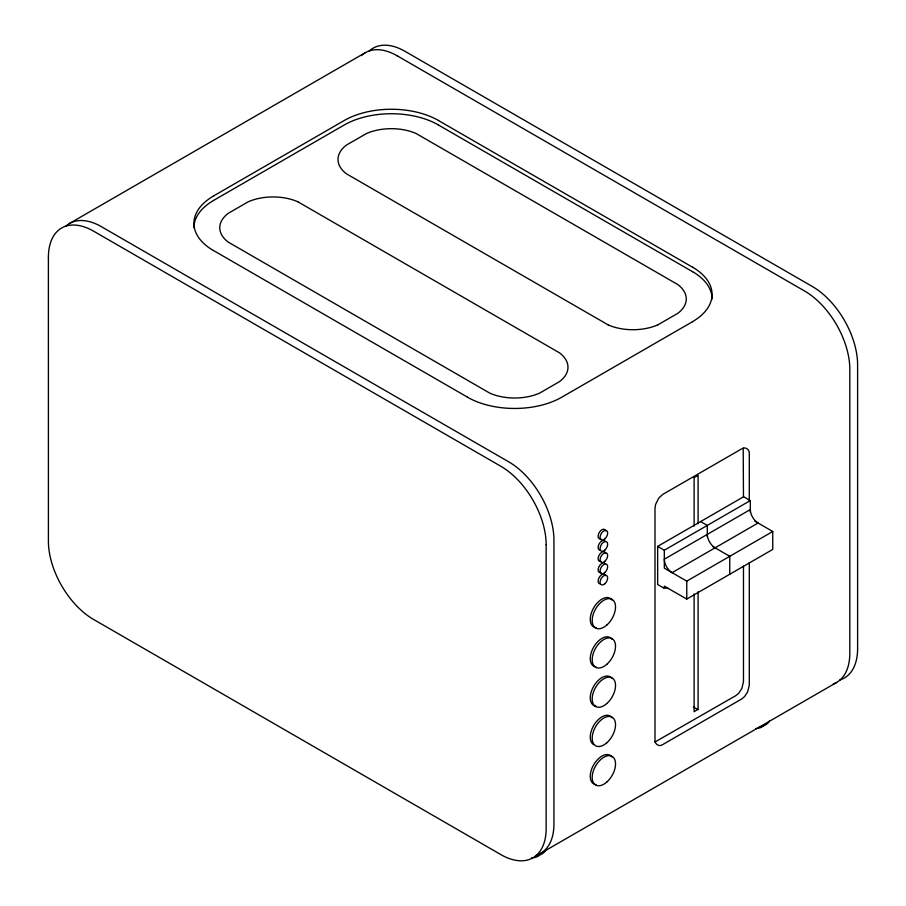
<?xml version="1.0" encoding="UTF-8"?>
<svg xmlns="http://www.w3.org/2000/svg" width="906" height="906" viewBox="0 0 906 906"><rect width="100%" height="100%" fill="white"/><g stroke="black" fill="none" stroke-linecap="round" stroke-linejoin="round"><path stroke-width="1.36" d="M694.132 477.575L698.073 475.299A26.229 15.142 -60 0 1 698.084 476.205L698.096 523.815M694.109 593.962L694.109 710.825A26.229 15.142 -60 0 0 694.132 711.731L698.073 709.183A35.221 20.34 -60 0 0 698.096 708.526L698.096 591.663M698.028 709.704L693.373 707.008M69.422 223.51L365.299 52.684M213.533 195.968L344.076 120.6A66.761 38.539 0 0 1 438.527 120.509M213.533 200.453L344.076 125.085A66.761 38.539 0 0 1 438.527 124.994M692.467 321.743L561.924 397.111A66.761 38.539 0 0 1 467.473 397.202M754.743 521.086L772.75 531.494L772.75 549.432L686.771 599.07L668.356 588.504A10.238 5.912 60 0 0 664.325 588.356L657.654 584.506L657.654 546.375L743.633 496.737L750.304 500.588L750.304 512.116M657.654 546.375L664.325 550.225L750.304 500.588M664.325 550.225L664.325 568.175L686.771 581.131L772.75 531.494M540.701 853.316L836.578 682.49M657.915 324.824L677.756 313.363A40.929 23.624 0 0 0 677.835 284.586L416.171 133.533A40.929 23.624 0 0 0 366.364 133.59L346.5 145.039A40.929 23.624 0 0 0 346.42 173.805L608.085 324.858M654.879 742.048L735.627 695.763L738.718 693.249L741.878 688.458L743.475 681.595L743.475 566.171M297.915 201.811L559.557 352.876A40.929 23.624 0 0 1 559.478 381.63L539.648 393.102A40.929 23.624 0 0 1 489.806 393.147L228.176 242.072A40.929 23.624 0 0 1 228.267 213.318L248.085 201.857A40.929 23.624 0 0 1 297.927 201.8M397.258 55.844L804.619 291.03A63.941 36.92 60 0 1 849.817 369.342L849.817 653.203A63.941 36.92 60 0 1 833.293 684.03M438.481 120.532L692.592 267.236M438.481 125.017L692.592 271.721M700.644 521.562L707.314 525.412L707.314 536.941M213.408 250.475L467.519 397.179M712.863 546.556L729.76 556.307L729.76 574.257M668.356 588.504L664.325 586.114L664.325 588.356M743.203 448.266L743.475 497.19M857.608 648.719L857.608 364.846A63.941 36.92 60 0 0 812.399 286.534L405.05 51.348A63.941 36.92 60 0 0 369.184 51.076M749.296 500.554L749.296 454.099C750.089 449.682 745.185 445.99 741.448 448.991L662.841 494.37L658.843 497.96L655.593 504.404L654.993 508.538L654.993 739.409C654.2 743.826 659.104 747.518 662.841 744.505L741.448 699.126L744.539 696.612L747.699 691.822L749.296 684.959L749.296 562.49M694.109 526.114L694.109 478.504A35.221 20.34 -60 0 1 694.121 477.847M686.771 581.131L686.771 599.07M546.148 544.665L546.148 828.526A63.941 36.92 60 0 1 500.95 854.652L93.601 619.466A63.941 36.92 60 0 1 48.403 541.154L48.392 257.281M769.387 721.119A14.247 8.222 0 0 1 759.285 726.94M763.146 726.034A8.698 5.017 0 0 1 755.604 728.549M546.148 544.665A63.941 36.92 60 0 0 500.95 466.341L93.601 231.166A63.941 36.92 60 0 0 48.403 257.293M857.597 648.707A63.941 36.92 60 0 1 839.919 679.93M536.25 855.253A63.941 36.92 60 0 0 553.928 824.03L553.94 540.169A63.941 36.92 60 0 0 508.742 461.845L101.381 226.67A63.941 36.92 60 0 0 65.526 226.398M213.374 250.498A66.761 38.539 0 0 1 213.578 195.99M692.626 267.213A66.761 38.539 0 0 1 692.422 321.709M193.918 227.723A66.761 38.539 0 0 1 213.578 200.475M692.626 271.698A66.761 38.539 0 0 1 712.082 298.957M657.892 324.812A40.929 23.624 0 0 1 608.073 324.869M361.403 55.572A63.941 36.92 60 0 1 397.258 55.844M600.938 538.911A5.379 3.103 -60 0 1 599.228 532.547A5.379 3.103 -60 0 1 605.593 530.848M600.01 550.214A5.379 3.103 -60 0 1 599.228 543.759A5.379 3.103 -60 0 1 605.219 541.222M600.938 561.335A5.379 3.103 -60 0 1 599.228 554.97A5.379 3.103 -60 0 1 605.593 553.272M600.938 572.547A5.379 3.103 -60 0 1 598.9 566.805A5.379 3.103 -60 0 1 605.219 563.645M600.01 583.86A5.379 3.103 -60 0 1 599.602 576.805A5.379 3.103 -60 0 1 605.593 575.695M596.08 627.632A16.501 9.524 -60 0 1 593.679 607.824A16.501 9.524 -60 0 1 612.026 600.032M596.08 666.873A16.501 9.524 -60 0 1 593.679 647.065A16.501 9.524 -60 0 1 612.026 639.285M596.08 706.125A16.501 9.524 -60 0 1 593.679 686.318A16.501 9.524 -60 0 1 612.026 678.526M593.657 744.619A16.501 9.524 -60 0 1 594.823 723.735A16.501 9.524 -60 0 1 612.026 717.779M596.08 784.619A16.501 9.524 -60 0 1 593.679 764.811A16.501 9.524 -60 0 1 612.026 757.02M715.072 547.836A10.985 6.342 60 0 1 707.314 534.381M545.525 850.36A14.247 8.222 0 0 1 535.435 856.181M539.297 855.275A8.698 5.017 0 0 1 531.754 857.789M750.304 509.557L664.325 559.195A10.985 6.342 60 0 0 672.082 572.66L758.073 523.011A10.985 6.342 60 0 1 750.304 509.557M604.846 538.9A5.379 3.103 -60 0 0 606.556 530.565A5.379 3.103 -60 0 0 600.191 536.205A5.379 3.103 -60 0 0 604.846 538.9M604.846 550.112A5.379 3.103 -60 0 0 606.556 541.777A5.379 3.103 -60 0 0 600.191 547.417A5.379 3.103 -60 0 0 604.846 550.112M604.846 561.324A5.379 3.103 -60 0 0 606.556 553A5.379 3.103 -60 0 0 600.191 558.628A5.379 3.103 -60 0 0 604.846 561.324M604.846 572.535A5.379 3.103 -60 0 0 606.556 564.212A5.379 3.103 -60 0 0 600.191 569.84A5.379 3.103 -60 0 0 604.846 572.535M604.846 583.747A5.379 3.103 -60 0 0 606.556 575.423A5.379 3.103 -60 0 0 600.191 581.052A5.379 3.103 -60 0 0 604.846 583.747M606.873 624.993A16.501 9.524 -60 0 0 612.116 599.432A16.501 9.524 -60 0 0 592.592 616.714A16.501 9.524 -60 0 0 606.873 624.993M606.873 664.245A16.501 9.524 -60 0 0 612.116 638.685A16.501 9.524 -60 0 0 592.592 655.967A16.501 9.524 -60 0 0 606.873 664.245M606.873 703.498A16.501 9.524 -60 0 0 612.116 677.926A16.501 9.524 -60 0 0 592.592 695.219A16.501 9.524 -60 0 0 606.873 703.498M606.873 742.739A16.501 9.524 -60 0 0 612.116 717.178A16.501 9.524 -60 0 0 592.592 734.46A16.501 9.524 -60 0 0 606.873 742.739M606.873 781.991A16.501 9.524 -60 0 0 612.116 756.419A16.501 9.524 -60 0 0 592.592 773.713A16.501 9.524 -60 0 0 606.873 781.991"/></g></svg>
